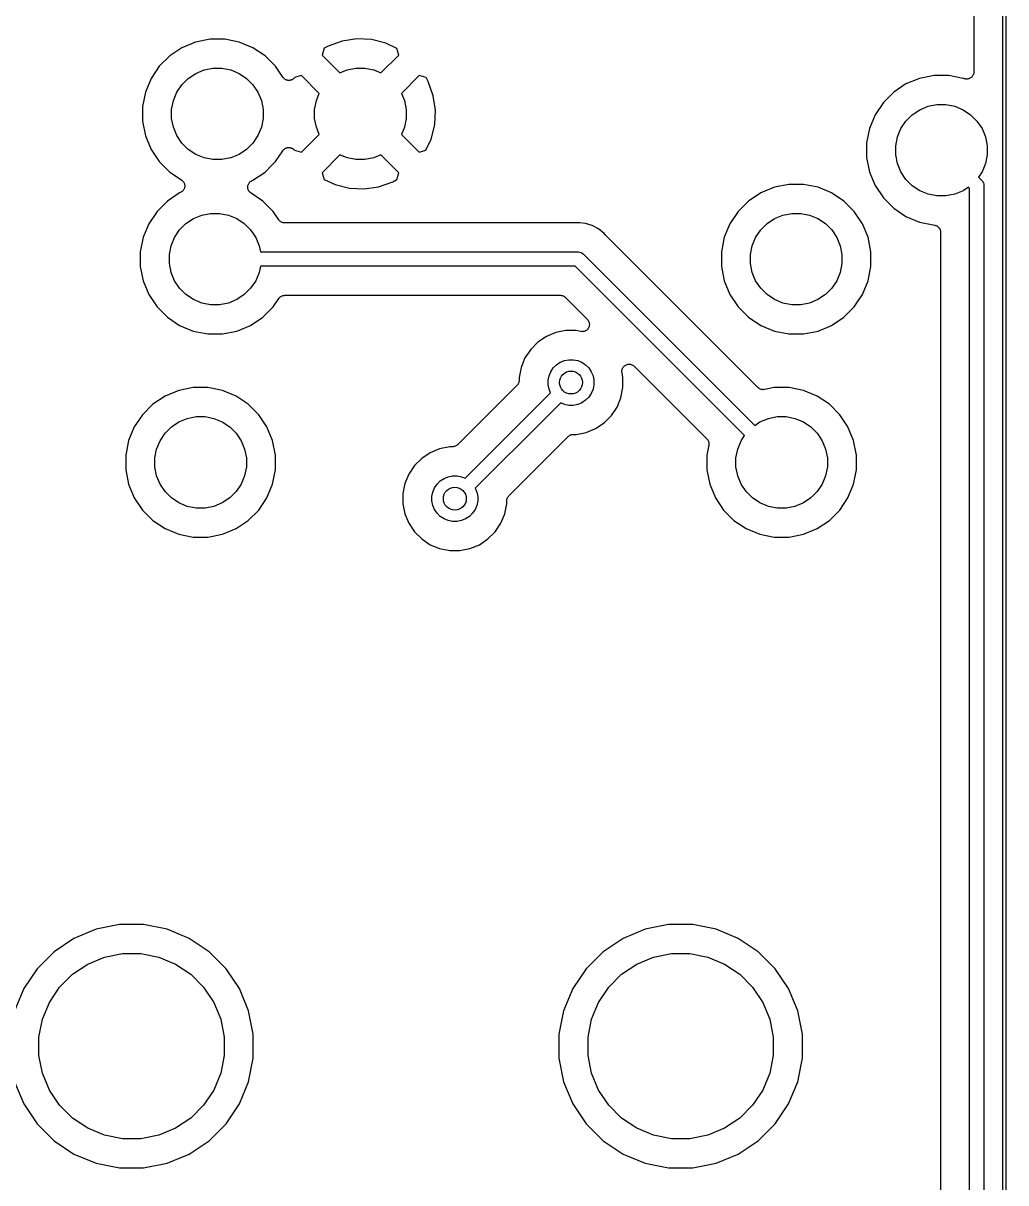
# Model space of a CAD drawing. Extents: x 19 to 115, y -142 to -17.
# Drawn here: x 98.24 to 115.42, y -72.04 to -51.75 of the extents above; entities that cross this region are included whole.
import ezdxf

# ---------------------------------------------------------------- set-up
doc = ezdxf.new("R2010")
doc.units = 0
doc.layers.add('BLACK', color=7, linetype='CONTINUOUS')

msp = doc.modelspace()

# ---------------------------------------------------------------- linework, layer by layer
at = {"layer": 'BLACK', "linetype": 'CONTINUOUS'}
for p, q in [((115.375, -142.215), (115.375, -16.705)), ((115.425, -16.6812), (115.425, -142.239)), ((114.867, -45.186), (114.867, -52.604)), ((101.258, -52.0823), (101.02, -52.1809)), ((101.511, -52.032), (101.258, -52.0823)), ((101.769, -52.032), (101.511, -52.032)), ((102.022, -52.0823), (101.769, -52.032)), ((102.26, -52.1809), (102.022, -52.0823)), ((103.821, -52.065), (103.575, -52.1528)), ((104.076, -52.0272), (103.821, -52.065)), ((104.333, -52.0399), (104.076, -52.0272)), ((104.583, -52.1026), (104.333, -52.0399)), ((104.776, -52.1938), (104.583, -52.1026)), ((100.806, -52.324), (100.624, -52.5062)), ((101.02, -52.1809), (100.806, -52.324)), ((102.474, -52.324), (102.26, -52.1809)), ((102.587, -52.437), (102.474, -52.324)), ((103.505, -52.1902), (103.47, -52.3108)), ((103.47, -52.3108), (103.782, -52.6225)), ((103.575, -52.1528), (103.505, -52.1902)), ((104.498, -52.6225), (104.81, -52.3108)), ((104.81, -52.3108), (104.776, -52.1938)), ((100.624, -52.5062), (100.481, -52.7204)), ((101.407, -52.5707), (101.561, -52.54)), ((101.561, -52.54), (101.719, -52.54)), ((101.719, -52.54), (101.873, -52.5707)), ((102.587, -52.4371), (102.587, -52.437)), ((102.656, -52.5062), (102.587, -52.4371)), ((102.784, -52.6979), (102.656, -52.5062)), ((103.907, -52.5707), (104.061, -52.54)), ((104.061, -52.54), (104.219, -52.54)), ((104.219, -52.54), (104.373, -52.5707)), ((100.481, -52.7204), (100.382, -52.9585)), ((101.019, -52.83), (101.13, -52.7186)), ((101.13, -52.7186), (101.261, -52.631)), ((101.261, -52.631), (101.407, -52.5707)), ((101.873, -52.5707), (102.019, -52.631)), ((102.019, -52.631), (102.15, -52.7186)), ((102.15, -52.7186), (102.261, -52.83)), ((102.79, -52.7049), (102.784, -52.6979)), ((102.795, -52.7121), (102.79, -52.7049)), ((102.798, -52.7144), (102.795, -52.7121)), ((102.8, -52.7171), (102.798, -52.7144)), ((102.807, -52.7228), (102.8, -52.7171)), ((102.813, -52.7289), (102.807, -52.7228)), ((102.816, -52.7306), (102.813, -52.7289)), ((102.819, -52.7328), (102.816, -52.7306)), ((102.827, -52.7371), (102.819, -52.7328)), ((102.835, -52.7418), (102.827, -52.7371)), ((102.838, -52.7429), (102.835, -52.7418)), ((102.841, -52.7445), (102.838, -52.7429)), ((102.849, -52.7472), (102.841, -52.7445)), ((102.934, -52.7459), (102.931, -52.7474)), ((102.938, -52.745), (102.934, -52.7459)), ((102.946, -52.7408), (102.938, -52.745)), ((102.954, -52.737), (102.946, -52.7408)), ((102.956, -52.735), (102.954, -52.737)), ((102.959, -52.7334), (102.956, -52.735)), ((102.966, -52.7278), (102.959, -52.7334)), ((102.974, -52.7225), (102.966, -52.7278)), ((102.976, -52.72), (102.974, -52.7225)), ((102.979, -52.7178), (102.976, -52.72)), ((102.985, -52.7109), (102.979, -52.7178)), ((102.99, -52.7055), (102.985, -52.7109)), ((103.111, -52.67), (102.99, -52.7055)), ((103.422, -52.9817), (103.111, -52.67)), ((103.782, -52.6225), (103.907, -52.5707)), ((104.373, -52.5707), (104.498, -52.6225)), ((105.169, -52.67), (104.858, -52.9817)), ((105.29, -52.7053), (105.169, -52.67)), ((105.327, -52.7753), (105.29, -52.7053)), ((113.918, -52.7173), (113.68, -52.8159)), ((114.171, -52.667), (113.918, -52.7173)), ((114.429, -52.667), (114.171, -52.667)), ((114.682, -52.7173), (114.429, -52.667)), ((114.691, -52.7214), (114.682, -52.7173)), ((114.703, -52.7248), (114.691, -52.7214)), ((114.714, -52.7284), (114.703, -52.7248)), ((114.715, -52.7285), (114.714, -52.7284)), ((114.715, -52.7286), (114.715, -52.7285)), ((114.727, -52.7297), (114.715, -52.7286)), ((114.739, -52.731), (114.727, -52.7297)), ((114.74, -52.731), (114.739, -52.731)), ((114.739, -52.731), (114.739, -52.731)), ((114.752, -52.7299), (114.74, -52.731)), ((114.764, -52.7288), (114.752, -52.7299)), ((114.776, -52.7252), (114.764, -52.7286)), ((114.764, -52.7286), (114.764, -52.7287)), ((114.764, -52.7287), (114.764, -52.7288)), ((114.788, -52.7218), (114.776, -52.7252)), ((114.799, -52.7159), (114.788, -52.7215)), ((114.788, -52.7215), (114.788, -52.7216)), ((114.788, -52.7216), (114.788, -52.7218)), ((114.81, -52.7103), (114.799, -52.7159)), ((114.819, -52.7024), (114.81, -52.7099)), ((114.81, -52.7099), (114.81, -52.7101)), ((114.81, -52.7101), (114.81, -52.7103)), ((114.829, -52.6948), (114.819, -52.7024)), ((114.837, -52.685), (114.829, -52.6943)), ((114.829, -52.6943), (114.829, -52.6945)), ((114.829, -52.6945), (114.829, -52.6948)), ((114.845, -52.6758), (114.837, -52.685)), ((114.851, -52.6647), (114.845, -52.6752)), ((114.845, -52.6752), (114.845, -52.6755)), ((114.845, -52.6755), (114.845, -52.6758)), ((114.857, -52.6541), (114.851, -52.6647)), ((114.861, -52.6421), (114.857, -52.6534)), ((114.857, -52.6534), (114.857, -52.6537)), ((114.857, -52.6537), (114.857, -52.6541)), ((114.864, -52.6304), (114.861, -52.6421)), ((114.866, -52.6181), (114.864, -52.6298)), ((114.864, -52.6298), (114.864, -52.6301)), ((114.864, -52.6301), (114.864, -52.6304)), ((114.867, -52.6058), (114.866, -52.6181)), ((114.867, -52.604), (114.867, -52.6051)), ((114.867, -52.6051), (114.867, -52.6051)), ((114.867, -52.6051), (114.867, -52.6051)), ((114.867, -52.6051), (114.867, -52.6058)), ((100.931, -52.9611), (101.019, -52.83)), ((102.261, -52.83), (102.349, -52.9611)), ((102.858, -52.7503), (102.849, -52.7472)), ((102.861, -52.7508), (102.858, -52.7503)), ((102.864, -52.7518), (102.861, -52.7508)), ((102.873, -52.7527), (102.864, -52.7518)), ((102.882, -52.7541), (102.873, -52.7527)), ((102.886, -52.754), (102.882, -52.7541)), ((102.889, -52.7543), (102.886, -52.754)), ((102.898, -52.7535), (102.889, -52.7543)), ((102.907, -52.7531), (102.898, -52.7535)), ((102.91, -52.7523), (102.907, -52.7531)), ((102.914, -52.752), (102.91, -52.7523)), ((102.922, -52.7495), (102.914, -52.752)), ((102.931, -52.7474), (102.922, -52.7495)), ((105.415, -53.0209), (105.327, -52.7753)), ((113.68, -52.8159), (113.466, -52.959)), ((100.382, -52.9585), (100.332, -53.2112)), ((100.84, -53.2612), (100.871, -53.1066)), ((100.871, -53.1066), (100.931, -52.9611)), ((102.349, -52.9611), (102.409, -53.1066)), ((102.409, -53.1066), (102.44, -53.2612)), ((103.34, -53.2612), (103.371, -53.1066)), ((103.371, -53.1066), (103.422, -52.9817)), ((104.858, -52.9817), (104.909, -53.1066)), ((104.909, -53.1066), (104.94, -53.2612)), ((105.453, -53.2757), (105.415, -53.0209)), ((113.284, -53.1412), (113.141, -53.3554)), ((113.466, -52.959), (113.284, -53.1412)), ((100.332, -53.2112), (100.332, -53.4688)), ((100.84, -53.4188), (100.84, -53.2612)), ((102.44, -53.2612), (102.44, -53.4188)), ((103.34, -53.4188), (103.34, -53.2612)), ((104.94, -53.2612), (104.94, -53.4188)), ((105.44, -53.5331), (105.453, -53.2757)), ((113.679, -53.465), (113.79, -53.3536)), ((113.79, -53.3536), (113.921, -53.266)), ((113.921, -53.266), (114.067, -53.2057)), ((114.067, -53.2057), (114.221, -53.175)), ((114.221, -53.175), (114.379, -53.175)), ((114.379, -53.175), (114.533, -53.2057)), ((114.533, -53.2057), (114.679, -53.266)), ((114.679, -53.266), (114.81, -53.3536)), ((114.81, -53.3536), (114.921, -53.465)), ((100.332, -53.4688), (100.382, -53.7215)), ((100.871, -53.5734), (100.84, -53.4188)), ((102.44, -53.4188), (102.409, -53.5734)), ((103.371, -53.5734), (103.34, -53.4188)), ((104.94, -53.4188), (104.909, -53.5734)), ((105.377, -53.783), (105.44, -53.5331)), ((113.141, -53.3554), (113.042, -53.5935)), ((113.591, -53.5961), (113.679, -53.465)), ((114.921, -53.465), (115.009, -53.5961)), ((100.382, -53.7215), (100.481, -53.9596)), ((100.931, -53.7189), (100.871, -53.5734)), ((101.019, -53.85), (100.931, -53.7189)), ((102.349, -53.7189), (102.261, -53.85)), ((102.409, -53.5734), (102.349, -53.7189)), ((103.111, -54.01), (103.422, -53.6983)), ((103.422, -53.6983), (103.371, -53.5734)), ((104.909, -53.5734), (104.858, -53.6983)), ((104.858, -53.6983), (105.169, -54.01)), ((113.042, -53.5935), (112.992, -53.8462)), ((113.5, -53.8962), (113.531, -53.7416)), ((113.531, -53.7416), (113.591, -53.5961)), ((115.009, -53.5961), (115.069, -53.7416)), ((115.069, -53.7416), (115.1, -53.8962)), ((100.481, -53.9596), (100.624, -54.1738)), ((101.13, -53.9614), (101.019, -53.85)), ((101.261, -54.049), (101.13, -53.9614)), ((102.15, -53.9614), (102.019, -54.049)), ((102.261, -53.85), (102.15, -53.9614)), ((102.796, -53.9682), (102.8, -53.9632)), ((102.8, -53.9632), (102.805, -53.9595)), ((102.805, -53.9595), (102.809, -53.9553)), ((102.809, -53.9553), (102.814, -53.9518)), ((102.814, -53.9518), (102.819, -53.9477)), ((102.819, -53.9477), (102.825, -53.945)), ((102.825, -53.945), (102.83, -53.9417)), ((102.83, -53.9417), (102.836, -53.9393)), ((102.836, -53.9393), (102.841, -53.9363)), ((102.841, -53.9363), (102.847, -53.9346)), ((102.847, -53.9346), (102.853, -53.9324)), ((102.853, -53.9324), (102.859, -53.9311)), ((102.859, -53.9311), (102.865, -53.9293)), ((102.865, -53.9293), (102.871, -53.9288)), ((102.871, -53.9288), (102.877, -53.9277)), ((102.877, -53.9277), (102.883, -53.9277)), ((102.883, -53.9277), (102.89, -53.9271)), ((102.89, -53.9271), (102.896, -53.9278)), ((102.896, -53.9278), (102.902, -53.9278)), ((102.902, -53.9278), (102.908, -53.9291)), ((102.908, -53.9291), (102.915, -53.9298)), ((102.915, -53.9298), (102.92, -53.9316)), ((102.92, -53.9316), (102.926, -53.9327)), ((102.926, -53.9327), (102.932, -53.9352)), ((102.932, -53.9352), (102.938, -53.9372)), ((102.938, -53.9372), (102.943, -53.94)), ((102.943, -53.94), (102.949, -53.9423)), ((102.949, -53.9423), (102.954, -53.9459)), ((102.954, -53.9459), (102.96, -53.949)), ((102.96, -53.949), (102.965, -53.9528)), ((102.965, -53.9528), (102.969, -53.9561)), ((102.969, -53.9561), (102.974, -53.9607)), ((102.974, -53.9607), (102.979, -53.9649)), ((105.286, -53.9757), (105.377, -53.783)), ((112.992, -53.8462), (112.992, -54.1038)), ((113.5, -54.0538), (113.5, -53.8962)), ((115.1, -53.8962), (115.1, -54.0538)), ((101.407, -54.1093), (101.261, -54.049)), ((101.561, -54.14), (101.407, -54.1093)), ((101.719, -54.14), (101.561, -54.14)), ((101.873, -54.1093), (101.719, -54.14)), ((102.019, -54.049), (101.873, -54.1093)), ((102.656, -54.1738), (102.783, -53.9836)), ((102.783, -53.9836), (102.784, -53.9821)), ((102.784, -53.9821), (102.788, -53.9776)), ((102.788, -53.9776), (102.791, -53.9727)), ((102.791, -53.9727), (102.796, -53.9682)), ((102.979, -53.9649), (102.983, -53.9695)), ((102.983, -53.9695), (102.987, -53.9736)), ((102.987, -53.9736), (102.987, -53.9737)), ((102.987, -53.9737), (103.111, -54.01)), ((103.782, -54.0575), (103.47, -54.3692)), ((103.907, -54.1093), (103.782, -54.0575)), ((104.061, -54.14), (103.907, -54.1093)), ((104.219, -54.14), (104.061, -54.14)), ((104.373, -54.1093), (104.219, -54.14)), ((104.498, -54.0575), (104.373, -54.1093)), ((104.81, -54.3692), (104.498, -54.0575)), ((105.169, -54.01), (105.286, -53.9757)), ((112.992, -54.1038), (113.042, -54.3565)), ((113.531, -54.2084), (113.5, -54.0538)), ((115.1, -54.0538), (115.069, -54.2084)), ((100.624, -54.1738), (100.806, -54.356)), ((100.806, -54.356), (101.012, -54.4938)), ((102.26, -54.4991), (102.474, -54.356)), ((102.474, -54.356), (102.587, -54.2429)), ((102.587, -54.2429), (102.656, -54.1738)), ((102.587, -54.2429), (102.587, -54.2429)), ((113.042, -54.3565), (113.141, -54.5946)), ((113.591, -54.3539), (113.531, -54.2084)), ((113.679, -54.485), (113.591, -54.3539)), ((115.009, -54.3539), (114.948, -54.4458)), ((115.069, -54.2084), (115.009, -54.3539)), ((101.012, -54.4938), (101.013, -54.4944)), ((101.013, -54.4944), (101.013, -54.4945)), ((101.013, -54.4945), (101.013, -54.4945)), ((101.013, -54.4945), (101.014, -54.4948)), ((101.014, -54.4948), (101.023, -54.5026)), ((101.023, -54.5026), (101.032, -54.5104)), ((101.032, -54.5104), (101.033, -54.5106)), ((101.033, -54.5106), (101.033, -54.5108)), ((101.033, -54.5108), (101.04, -54.5203)), ((101.04, -54.5203), (101.048, -54.5297)), ((101.048, -54.5297), (101.048, -54.5299)), ((101.048, -54.5299), (101.048, -54.5301)), ((101.048, -54.5301), (101.054, -54.5408)), ((101.054, -54.5408), (101.06, -54.5516)), ((101.06, -54.5516), (101.06, -54.5519)), ((101.06, -54.5519), (101.06, -54.5521)), ((101.06, -54.5521), (101.063, -54.5636)), ((101.063, -54.5636), (101.067, -54.5754)), ((102.177, -54.5832), (102.181, -54.5716)), ((102.181, -54.5711), (102.187, -54.5604)), ((102.181, -54.5714), (102.181, -54.5711)), ((102.181, -54.5716), (102.181, -54.5714)), ((102.187, -54.5604), (102.193, -54.5498)), ((102.193, -54.5493), (102.201, -54.54)), ((102.193, -54.5496), (102.193, -54.5493)), ((102.193, -54.5498), (102.193, -54.5496)), ((102.201, -54.54), (102.208, -54.5307)), ((102.208, -54.5307), (102.209, -54.5305)), ((102.209, -54.5303), (102.218, -54.5226)), ((102.209, -54.5305), (102.209, -54.5303)), ((102.218, -54.5226), (102.228, -54.515)), ((102.228, -54.5147), (102.239, -54.509)), ((102.228, -54.5148), (102.228, -54.5147)), ((102.228, -54.515), (102.228, -54.5148)), ((102.239, -54.509), (102.25, -54.5033)), ((102.25, -54.5033), (102.26, -54.4991)), ((103.47, -54.3692), (103.504, -54.4862)), ((103.504, -54.4862), (103.697, -54.5774)), ((104.459, -54.615), (104.705, -54.5272)), ((104.705, -54.5272), (104.775, -54.4898)), ((104.775, -54.4898), (104.81, -54.3692)), ((111.631, -54.572), (111.378, -54.6223)), ((111.889, -54.572), (111.631, -54.572)), ((112.142, -54.6223), (111.889, -54.572)), ((113.79, -54.5964), (113.679, -54.485)), ((114.948, -54.4458), (115.001, -54.4993)), ((115.001, -54.4993), (115.006, -54.5032)), ((115.006, -54.5032), (115.01, -54.5079)), ((115.01, -54.5079), (115.01, -54.5079)), ((115.01, -54.5079), (115.021, -54.5222)), ((115.021, -54.5222), (115.031, -54.5409)), ((115.031, -54.5409), (115.033, -54.5439)), ((115.033, -54.5439), (115.04, -54.5675)), ((115.04, -54.5675), (115.042, -54.5859)), ((100.98, -54.7209), (100.766, -54.864)), ((100.99, -54.7167), (100.98, -54.7209)), ((101.001, -54.7111), (100.99, -54.7167)), ((101.012, -54.7053), (101.001, -54.7111)), ((101.022, -54.6974), (101.012, -54.705)), ((101.012, -54.705), (101.012, -54.7052)), ((101.012, -54.7052), (101.012, -54.7053)), ((101.031, -54.6897), (101.022, -54.6974)), ((101.032, -54.6893), (101.031, -54.6895)), ((101.031, -54.6895), (101.031, -54.6897)), ((101.039, -54.68), (101.032, -54.6893)), ((101.047, -54.6707), (101.039, -54.68)), ((101.053, -54.6593), (101.047, -54.6702)), ((101.047, -54.6702), (101.047, -54.6704)), ((101.047, -54.6704), (101.047, -54.6707)), ((101.059, -54.6489), (101.053, -54.6593)), ((101.063, -54.6367), (101.059, -54.6484)), ((101.059, -54.6484), (101.059, -54.6486)), ((101.059, -54.6486), (101.059, -54.6489)), ((101.066, -54.6252), (101.063, -54.6367)), ((101.068, -54.6126), (101.066, -54.6247)), ((101.066, -54.6247), (101.066, -54.625)), ((101.066, -54.625), (101.066, -54.6252)), ((101.067, -54.5754), (101.067, -54.5756)), ((101.067, -54.5756), (101.067, -54.5759)), ((101.067, -54.5759), (101.068, -54.5879)), ((101.068, -54.5879), (101.069, -54.6)), ((101.069, -54.6006), (101.068, -54.6126)), ((101.069, -54.6), (101.069, -54.6003)), ((101.069, -54.6003), (101.069, -54.6006)), ((102.171, -54.6194), (102.172, -54.6074)), ((102.171, -54.6197), (102.171, -54.6194)), ((102.171, -54.62), (102.171, -54.6197)), ((102.172, -54.6321), (102.171, -54.62)), ((102.172, -54.6074), (102.174, -54.5953)), ((102.173, -54.6441), (102.172, -54.6321)), ((102.173, -54.6444), (102.173, -54.6441)), ((102.173, -54.6446), (102.173, -54.6444)), ((102.177, -54.6563), (102.173, -54.6446)), ((102.174, -54.5948), (102.177, -54.5832)), ((102.174, -54.595), (102.174, -54.5948)), ((102.174, -54.5953), (102.174, -54.595)), ((102.18, -54.6679), (102.177, -54.6563)), ((102.18, -54.6681), (102.18, -54.6679)), ((102.18, -54.6684), (102.18, -54.6681)), ((102.186, -54.6791), (102.18, -54.6684)), ((102.192, -54.6899), (102.186, -54.6791)), ((102.192, -54.6901), (102.192, -54.6899)), ((102.192, -54.6903), (102.192, -54.6901)), ((102.199, -54.6996), (102.192, -54.6903)), ((102.207, -54.7092), (102.199, -54.6996)), ((102.207, -54.7094), (102.207, -54.7092)), ((102.208, -54.7096), (102.207, -54.7094)), ((102.217, -54.7173), (102.208, -54.7096)), ((102.226, -54.7252), (102.217, -54.7173)), ((102.227, -54.7255), (102.226, -54.7252)), ((102.227, -54.7256), (102.227, -54.7255)), ((102.227, -54.7255), (102.227, -54.7255)), ((102.228, -54.7262), (102.227, -54.7256)), ((102.434, -54.864), (102.228, -54.7262)), ((103.697, -54.5774), (103.947, -54.6401)), ((103.947, -54.6401), (104.204, -54.6528)), ((104.204, -54.6528), (104.459, -54.615)), ((111.14, -54.7209), (110.926, -54.864)), ((111.378, -54.6223), (111.14, -54.7209)), ((112.38, -54.7209), (112.142, -54.6223)), ((112.594, -54.864), (112.38, -54.7209)), ((113.141, -54.5946), (113.284, -54.8088)), ((113.921, -54.684), (113.79, -54.5964)), ((114.067, -54.7443), (113.921, -54.684)), ((114.221, -54.775), (114.067, -54.7443)), ((114.533, -54.7443), (114.379, -54.775)), ((114.679, -54.684), (114.533, -54.7443)), ((114.771, -54.6226), (114.679, -54.684)), ((114.792, -54.6438), (114.771, -54.6226)), ((114.792, -133.754), (114.792, -54.6438)), ((115.042, -54.5859), (115.042, -54.5859)), ((115.042, -54.5859), (115.043, -54.592)), ((115.043, -54.592), (115.042, -54.5981)), ((115.042, -54.5981), (115.042, -133.8)), ((100.766, -54.864), (100.584, -55.0462)), ((102.616, -55.0462), (102.434, -54.864)), ((110.926, -54.864), (110.744, -55.0462)), ((112.776, -55.0462), (112.594, -54.864)), ((113.284, -54.8088), (113.466, -54.991)), ((114.379, -54.775), (114.221, -54.775)), ((100.584, -55.0462), (100.441, -55.2604)), ((101.09, -55.2586), (101.221, -55.171)), ((101.221, -55.171), (101.367, -55.1107)), ((101.367, -55.1107), (101.521, -55.08)), ((101.521, -55.08), (101.679, -55.08)), ((101.679, -55.08), (101.833, -55.1107)), ((101.833, -55.1107), (101.979, -55.171)), ((101.979, -55.171), (102.11, -55.2586)), ((102.712, -55.1906), (102.616, -55.0462)), ((110.744, -55.0462), (110.601, -55.2604)), ((111.25, -55.2586), (111.381, -55.171)), ((111.381, -55.171), (111.527, -55.1107)), ((111.527, -55.1107), (111.681, -55.08)), ((111.681, -55.08), (111.839, -55.08)), ((111.839, -55.08), (111.993, -55.1107)), ((111.993, -55.1107), (112.139, -55.171)), ((112.139, -55.171), (112.27, -55.2586)), ((112.919, -55.2604), (112.776, -55.0462)), ((113.466, -54.991), (113.68, -55.1341)), ((113.68, -55.1341), (113.918, -55.2327)), ((100.441, -55.2604), (100.342, -55.4985)), ((100.891, -55.5011), (100.979, -55.37)), ((100.979, -55.37), (101.09, -55.2586)), ((102.11, -55.2586), (102.221, -55.37)), ((102.221, -55.37), (102.309, -55.5011)), ((102.72, -55.1996), (102.712, -55.1906)), ((102.727, -55.2089), (102.72, -55.1996)), ((102.728, -55.2092), (102.727, -55.2089)), ((102.728, -55.2097), (102.728, -55.2092)), ((102.737, -55.2172), (102.728, -55.2097)), ((102.746, -55.2248), (102.737, -55.2172)), ((102.747, -55.2251), (102.746, -55.2248)), ((102.747, -55.2255), (102.747, -55.2251)), ((102.758, -55.231), (102.747, -55.2255)), ((102.768, -55.2367), (102.758, -55.231)), ((102.769, -55.2369), (102.768, -55.2367)), ((102.769, -55.2372), (102.769, -55.2369)), ((102.78, -55.2407), (102.769, -55.2372)), ((102.792, -55.2442), (102.78, -55.2407)), ((102.792, -55.2443), (102.792, -55.2442)), ((102.793, -55.2445), (102.792, -55.2443)), ((102.805, -55.2457), (102.793, -55.2445)), ((102.816, -55.247), (102.805, -55.2457)), ((102.817, -55.247), (102.816, -55.247)), ((102.818, -55.247), (102.817, -55.247)), ((102.817, -55.247), (102.817, -55.247)), ((107.913, -55.247), (102.818, -55.247)), ((102.818, -55.247), (102.818, -55.247)), ((107.918, -55.2465), (107.913, -55.247)), ((107.923, -55.2465), (107.918, -55.2465)), ((107.925, -55.2464), (107.923, -55.2465)), ((107.95, -55.2439), (107.925, -55.2464)), ((107.975, -55.2464), (107.95, -55.2439)), ((108.074, -55.2562), (107.975, -55.2464)), ((107.975, -55.2464), (107.975, -55.2464)), ((108.193, -55.2924), (108.074, -55.2562)), ((108.303, -55.3511), (108.193, -55.2924)), ((108.4, -55.4302), (108.303, -55.3511)), ((110.601, -55.2604), (110.502, -55.4985)), ((111.051, -55.5011), (111.139, -55.37)), ((111.139, -55.37), (111.25, -55.2586)), ((112.27, -55.2586), (112.381, -55.37)), ((112.381, -55.37), (112.469, -55.5011)), ((113.018, -55.4985), (112.919, -55.2604)), ((113.918, -55.2327), (114.182, -55.2851)), ((114.182, -55.2851), (114.183, -55.2853)), ((114.183, -55.2853), (114.183, -55.2853)), ((114.183, -55.2853), (114.183, -55.2853)), ((114.183, -55.2853), (114.184, -55.2855)), ((114.184, -55.2855), (114.195, -55.2891)), ((114.195, -55.2891), (114.206, -55.2926)), ((114.206, -55.2926), (114.207, -55.2928)), ((114.207, -55.2928), (114.207, -55.293)), ((114.207, -55.293), (114.218, -55.2987)), ((114.218, -55.2987), (114.228, -55.3044)), ((114.228, -55.3044), (114.228, -55.3047)), ((114.228, -55.3047), (114.229, -55.3049)), ((114.229, -55.3049), (114.238, -55.3126)), ((114.238, -55.3126), (114.247, -55.3202)), ((114.247, -55.3202), (114.247, -55.3206)), ((114.247, -55.3206), (114.248, -55.3209)), ((114.248, -55.3209), (114.255, -55.3301)), ((114.255, -55.3301), (114.263, -55.3394)), ((114.263, -55.3394), (114.263, -55.3398)), ((114.263, -55.3398), (114.263, -55.3402)), ((114.263, -55.3402), (114.269, -55.3508)), ((114.269, -55.3508), (114.274, -55.3613)), ((114.274, -55.3613), (114.275, -55.3618)), ((114.275, -55.3618), (114.275, -55.3622)), ((114.275, -55.3622), (114.278, -55.3736)), ((114.278, -55.3736), (114.282, -55.385)), ((100.342, -55.4985), (100.292, -55.7512)), ((100.831, -55.6466), (100.891, -55.5011)), ((102.309, -55.5011), (102.369, -55.6466)), ((108.416, -55.4496), (108.4, -55.4302)), ((108.419, -55.4534), (108.416, -55.4496)), ((108.423, -55.4575), (108.419, -55.4534)), ((108.424, -55.4588), (108.423, -55.4575)), ((108.794, -55.8284), (108.424, -55.4588)), ((110.502, -55.4985), (110.452, -55.7512)), ((110.991, -55.6466), (111.051, -55.5011)), ((112.469, -55.5011), (112.529, -55.6466)), ((113.068, -55.7512), (113.018, -55.4985)), ((114.282, -55.385), (114.282, -55.3855)), ((114.282, -55.3855), (114.282, -55.386)), ((114.282, -55.386), (114.283, -55.3978)), ((114.283, -55.3978), (114.284, -55.4097)), ((114.284, -55.4097), (114.284, -115.957)), ((100.292, -55.7512), (100.292, -56.0088)), ((100.8, -55.8012), (100.831, -55.6466)), ((102.369, -55.6466), (102.391, -55.755)), ((102.391, -55.755), (107.944, -55.755)), ((107.944, -55.755), (107.95, -55.7544)), ((107.95, -55.7544), (107.956, -55.755)), ((107.956, -55.755), (107.956, -55.755)), ((107.956, -55.755), (107.975, -55.7568)), ((107.975, -55.7568), (107.998, -55.764)), ((107.998, -55.764), (108.02, -55.7756)), ((108.02, -55.7756), (108.039, -55.7912)), ((110.452, -55.7512), (110.452, -56.0088)), ((110.96, -55.8012), (110.991, -55.6466)), ((112.529, -55.6466), (112.56, -55.8012)), ((113.068, -56.0088), (113.068, -55.7512)), ((100.8, -55.9588), (100.8, -55.8012)), ((100.831, -56.1134), (100.8, -55.9588)), ((108.039, -55.7912), (108.043, -55.796)), ((108.043, -55.796), (111.035, -58.7884)), ((108.794, -55.8285), (108.794, -55.8284)), ((111.092, -58.1271), (108.794, -55.8285)), ((110.96, -55.9588), (110.96, -55.8012)), ((110.991, -56.1134), (110.96, -55.9588)), ((112.56, -55.9588), (112.529, -56.1134)), ((112.56, -55.8012), (112.56, -55.9588)), ((100.292, -56.0088), (100.342, -56.2615)), ((100.891, -56.2589), (100.831, -56.1134)), ((102.369, -56.1134), (102.309, -56.2589)), ((102.391, -56.005), (102.369, -56.1134)), ((107.898, -56.005), (102.391, -56.005)), ((110.858, -58.9652), (107.898, -56.005)), ((110.452, -56.0088), (110.502, -56.2615)), ((111.051, -56.2589), (110.991, -56.1134)), ((112.529, -56.1134), (112.469, -56.2589)), ((113.018, -56.2615), (113.068, -56.0088)), ((100.342, -56.2615), (100.441, -56.4996)), ((100.979, -56.39), (100.891, -56.2589)), ((101.09, -56.5014), (100.979, -56.39)), ((102.221, -56.39), (102.11, -56.5014)), ((102.309, -56.2589), (102.221, -56.39)), ((110.502, -56.2615), (110.601, -56.4996)), ((111.139, -56.39), (111.051, -56.2589)), ((111.25, -56.5014), (111.139, -56.39)), ((112.381, -56.39), (112.27, -56.5014)), ((112.469, -56.2589), (112.381, -56.39)), ((112.919, -56.4996), (113.018, -56.2615)), ((100.441, -56.4996), (100.584, -56.7138)), ((101.221, -56.589), (101.09, -56.5014)), ((101.367, -56.6493), (101.221, -56.589)), ((101.979, -56.589), (101.833, -56.6493)), ((102.11, -56.5014), (101.979, -56.589)), ((102.616, -56.7138), (102.712, -56.5694)), ((102.712, -56.5694), (102.713, -56.569)), ((102.713, -56.568), (102.721, -56.5589)), ((102.713, -56.569), (102.713, -56.568)), ((102.713, -56.569), (102.713, -56.569)), ((102.713, -56.569), (102.713, -56.569)), ((102.721, -56.5589), (102.729, -56.5499)), ((102.729, -56.549), (102.739, -56.5416)), ((102.729, -56.5495), (102.729, -56.549)), ((102.729, -56.5499), (102.729, -56.5495)), ((102.739, -56.5416), (102.748, -56.5342)), ((102.748, -56.5339), (102.749, -56.5335)), ((102.748, -56.5342), (102.748, -56.5339)), ((102.749, -56.5335), (102.759, -56.5281)), ((102.759, -56.5281), (102.77, -56.5226)), ((102.77, -56.5224), (102.771, -56.5221)), ((102.77, -56.5226), (102.77, -56.5224)), ((102.771, -56.5221), (102.782, -56.5188)), ((102.782, -56.5188), (102.793, -56.5154)), ((102.793, -56.5154), (102.794, -56.5154)), ((102.794, -56.5154), (102.795, -56.5152)), ((102.795, -56.5152), (102.806, -56.5141)), ((102.806, -56.5141), (102.818, -56.513)), ((102.818, -56.513), (107.635, -56.513)), ((107.635, -56.513), (107.636, -56.513)), ((107.636, -56.513), (107.636, -56.513)), ((107.636, -56.513), (107.636, -56.513)), ((107.636, -56.513), (107.637, -56.513)), ((107.637, -56.513), (107.649, -56.5143)), ((107.649, -56.5143), (107.66, -56.5155)), ((107.66, -56.5155), (107.661, -56.5157)), ((107.661, -56.5157), (107.662, -56.5158)), ((107.662, -56.5158), (107.673, -56.5193)), ((107.673, -56.5193), (107.684, -56.5228)), ((107.684, -56.5228), (107.685, -56.5231)), ((107.685, -56.5231), (107.685, -56.5233)), ((107.685, -56.5233), (107.696, -56.5289)), ((107.696, -56.5289), (107.706, -56.5345)), ((107.706, -56.5345), (107.706, -56.5349)), ((107.706, -56.5349), (107.707, -56.5352)), ((107.707, -56.5352), (107.716, -56.5428)), ((107.716, -56.5428), (107.725, -56.5502)), ((107.725, -56.5502), (108.107, -56.9326)), ((110.601, -56.4996), (110.744, -56.7138)), ((111.381, -56.589), (111.25, -56.5014)), ((111.527, -56.6493), (111.381, -56.589)), ((112.139, -56.589), (111.993, -56.6493)), ((112.27, -56.5014), (112.139, -56.589)), ((112.776, -56.7138), (112.919, -56.4996)), ((100.584, -56.7138), (100.766, -56.896)), ((101.521, -56.68), (101.367, -56.6493)), ((101.679, -56.68), (101.521, -56.68)), ((101.833, -56.6493), (101.679, -56.68)), ((102.434, -56.896), (102.616, -56.7138)), ((110.744, -56.7138), (110.926, -56.896)), ((111.681, -56.68), (111.527, -56.6493)), ((111.839, -56.68), (111.681, -56.68)), ((111.993, -56.6493), (111.839, -56.68)), ((112.594, -56.896), (112.776, -56.7138)), ((100.766, -56.896), (100.98, -57.0391)), ((102.22, -57.0391), (102.434, -56.896)), ((108.107, -56.9326), (108.108, -56.9337)), ((108.108, -56.9337), (108.108, -56.9337)), ((108.108, -56.9337), (108.108, -56.9337)), ((108.108, -56.9337), (108.109, -56.9339)), ((108.109, -56.9339), (108.116, -56.9437)), ((108.116, -56.9437), (108.124, -56.953)), ((108.124, -56.953), (108.124, -56.9531)), ((108.124, -56.9531), (108.124, -56.9533)), ((108.124, -56.9533), (108.13, -56.9642)), ((108.13, -56.9642), (108.135, -56.975)), ((108.135, -56.975), (108.135, -56.9751)), ((108.135, -56.9751), (108.136, -56.9753)), ((108.136, -56.9753), (108.139, -56.987)), ((108.139, -56.987), (108.142, -56.9988)), ((108.142, -56.9988), (108.142, -56.9989)), ((108.142, -56.9989), (108.142, -56.9991)), ((108.142, -56.9991), (108.144, -57.0115)), ((110.926, -56.896), (111.14, -57.0391)), ((112.38, -57.0391), (112.594, -56.896)), ((100.98, -57.0391), (101.218, -57.1377)), ((101.218, -57.1377), (101.471, -57.188)), ((101.471, -57.188), (101.729, -57.188)), ((101.729, -57.188), (101.982, -57.1377)), ((101.982, -57.1377), (102.22, -57.0391)), ((107.558, -57.1659), (107.393, -57.2343)), ((107.734, -57.131), (107.558, -57.1659)), ((107.912, -57.131), (107.734, -57.131)), ((107.993, -57.147), (107.912, -57.131)), ((108.005, -57.1482), (107.993, -57.147)), ((108.017, -57.1494), (108.005, -57.1482)), ((108.018, -57.1494), (108.017, -57.1494)), ((108.017, -57.1494), (108.017, -57.1494)), ((108.03, -57.1483), (108.018, -57.1494)), ((108.042, -57.1471), (108.03, -57.1483)), ((108.054, -57.1436), (108.042, -57.147)), ((108.042, -57.147), (108.042, -57.1471)), ((108.042, -57.1471), (108.042, -57.1471)), ((108.066, -57.14), (108.054, -57.1436)), ((108.077, -57.1342), (108.066, -57.1399)), ((108.066, -57.1399), (108.066, -57.1399)), ((108.066, -57.1399), (108.066, -57.14)), ((108.088, -57.1285), (108.077, -57.1342)), ((108.097, -57.1206), (108.088, -57.1283)), ((108.088, -57.1283), (108.088, -57.1284)), ((108.088, -57.1284), (108.088, -57.1285)), ((108.107, -57.1129), (108.097, -57.1206)), ((108.115, -57.1031), (108.107, -57.1126)), ((108.107, -57.1126), (108.107, -57.1127)), ((108.107, -57.1127), (108.107, -57.1129)), ((108.123, -57.0938), (108.115, -57.1031)), ((108.129, -57.0828), (108.123, -57.0935)), ((108.123, -57.0935), (108.123, -57.0937)), ((108.123, -57.0937), (108.123, -57.0938)), ((108.135, -57.0721), (108.129, -57.0828)), ((108.138, -57.0602), (108.135, -57.0718)), ((108.135, -57.0718), (108.135, -57.0719)), ((108.135, -57.0719), (108.135, -57.0721)), ((108.142, -57.0484), (108.138, -57.0602)), ((108.143, -57.0362), (108.142, -57.0481)), ((108.142, -57.0481), (108.142, -57.0482)), ((108.142, -57.0482), (108.142, -57.0484)), ((108.145, -57.0238), (108.143, -57.0362)), ((108.144, -57.0115), (108.145, -57.0234)), ((108.145, -57.0234), (108.145, -57.0236)), ((108.145, -57.0236), (108.145, -57.0238)), ((111.14, -57.0391), (111.378, -57.1377)), ((111.378, -57.1377), (111.631, -57.188)), ((111.631, -57.188), (111.889, -57.188)), ((111.889, -57.188), (112.142, -57.1377)), ((112.142, -57.1377), (112.38, -57.0391)), ((107.244, -57.3337), (107.118, -57.4602)), ((107.393, -57.2343), (107.244, -57.3337)), ((107.018, -57.6089), (106.95, -57.7741)), ((107.118, -57.4602), (107.018, -57.6089)), ((106.95, -57.7741), (106.915, -57.9496)), ((107.469, -57.8495), (107.512, -57.784)), ((107.512, -57.784), (107.568, -57.7283)), ((107.568, -57.7283), (107.634, -57.6845)), ((107.634, -57.6845), (107.706, -57.6544)), ((107.706, -57.6544), (107.784, -57.639)), ((107.784, -57.639), (107.862, -57.639)), ((107.862, -57.639), (107.94, -57.6544)), ((107.94, -57.6544), (108.012, -57.6845)), ((108.012, -57.6845), (108.078, -57.7283)), ((108.078, -57.7283), (108.134, -57.784)), ((108.134, -57.784), (108.177, -57.8495)), ((108.715, -57.8181), (108.719, -57.8063)), ((108.719, -57.8063), (108.723, -57.7947)), ((108.723, -57.7944), (108.729, -57.7836)), ((108.723, -57.7946), (108.723, -57.7944)), ((108.723, -57.7947), (108.723, -57.7946)), ((108.729, -57.7836), (108.735, -57.773)), ((108.735, -57.7727), (108.743, -57.7634)), ((108.735, -57.7728), (108.735, -57.7727)), ((108.735, -57.773), (108.735, -57.7728)), ((108.743, -57.7634), (108.75, -57.7539)), ((108.75, -57.7539), (108.751, -57.7538)), ((108.751, -57.7537), (108.76, -57.7461)), ((108.751, -57.7538), (108.751, -57.7537)), ((108.76, -57.7461), (108.77, -57.7383)), ((108.77, -57.7382), (108.78, -57.7326)), ((108.77, -57.7383), (108.77, -57.7382)), ((108.77, -57.7383), (108.77, -57.7383)), ((108.78, -57.7326), (108.792, -57.7268)), ((108.792, -57.7267), (108.804, -57.7232)), ((108.792, -57.7268), (108.792, -57.7267)), ((108.792, -57.7267), (108.792, -57.7267)), ((108.804, -57.7232), (108.815, -57.7197)), ((108.815, -57.7197), (108.816, -57.7196)), ((108.815, -57.7197), (108.815, -57.7197)), ((108.816, -57.7196), (108.828, -57.7185)), ((108.828, -57.7185), (108.84, -57.7174)), ((108.84, -57.7174), (108.84, -57.7174)), ((108.84, -57.7174), (108.84, -57.7174)), ((108.84, -57.7174), (108.853, -57.7186)), ((108.853, -57.7186), (108.865, -57.7199)), ((108.865, -57.7199), (108.865, -57.7199)), ((108.865, -57.7199), (108.865, -57.7199)), ((108.865, -57.7199), (108.877, -57.7236)), ((108.877, -57.7236), (108.888, -57.7271)), ((108.888, -57.7271), (108.889, -57.7272)), ((108.889, -57.7272), (108.889, -57.7272)), ((108.889, -57.7272), (108.9, -57.7331)), ((108.9, -57.7331), (108.91, -57.7388)), ((108.91, -57.7388), (108.91, -57.7389)), ((108.91, -57.7389), (108.91, -57.739)), ((108.91, -57.739), (108.92, -57.7468)), ((108.92, -57.7468), (108.929, -57.7546)), ((108.929, -57.7546), (110.197, -59.0223)), ((106.914, -58.0126), (106.912, -58.0243)), ((106.915, -58.001), (106.914, -58.0126)), ((106.915, -57.9496), (106.915, -57.9992)), ((106.915, -57.9992), (106.915, -57.9996)), ((106.915, -57.9996), (106.915, -57.9996)), ((106.915, -57.9996), (106.915, -57.9997)), ((106.915, -57.9997), (106.915, -58.001)), ((107.423, -57.9996), (107.438, -57.9223)), ((107.423, -58.0784), (107.423, -57.9996)), ((107.438, -57.9223), (107.469, -57.8495)), ((108.177, -57.8495), (108.208, -57.9223)), ((108.208, -57.9223), (108.223, -57.9996)), ((108.223, -57.9996), (108.223, -58.0784)), ((108.713, -57.8427), (108.714, -57.8305)), ((108.713, -57.8429), (108.713, -57.8427)), ((108.713, -57.843), (108.713, -57.8429)), ((108.714, -57.8552), (108.713, -57.843)), ((108.714, -57.8305), (108.715, -57.8184)), ((108.715, -57.8674), (108.714, -57.8552)), ((108.715, -57.8182), (108.715, -57.8181)), ((108.715, -57.8184), (108.715, -57.8182)), ((108.715, -57.8677), (108.715, -57.8674)), ((108.715, -57.8691), (108.715, -57.8677)), ((108.715, -57.8677), (108.715, -57.8677)), ((108.715, -57.8677), (108.715, -57.8677)), ((108.731, -57.9496), (108.715, -57.8691)), ((108.731, -58.1284), (108.731, -57.9496)), ((100.964, -58.1783), (100.726, -58.2769)), ((101.217, -58.128), (100.964, -58.1783)), ((101.475, -58.128), (101.217, -58.128)), ((101.728, -58.1783), (101.475, -58.128)), ((101.966, -58.2769), (101.728, -58.1783)), ((106.878, -58.089), (105.841, -59.1258)), ((106.885, -58.0799), (106.878, -58.089)), ((106.893, -58.0709), (106.885, -58.0799)), ((106.894, -58.0698), (106.893, -58.0704)), ((106.893, -58.0704), (106.893, -58.0709)), ((106.899, -58.0595), (106.894, -58.0698)), ((106.905, -58.0492), (106.899, -58.0595)), ((106.909, -58.0368), (106.905, -58.048)), ((106.905, -58.048), (106.905, -58.0486)), ((106.905, -58.0486), (106.905, -58.0492)), ((106.912, -58.0256), (106.909, -58.0368)), ((106.912, -58.0243), (106.912, -58.0249)), ((106.912, -58.0249), (106.912, -58.0256)), ((107.231, -58.4543), (107.465, -58.2201)), ((107.438, -58.1557), (107.423, -58.0784)), ((107.465, -58.2201), (107.438, -58.1557)), ((108.208, -58.1557), (108.177, -58.2285)), ((108.223, -58.0784), (108.208, -58.1557)), ((108.696, -58.3039), (108.731, -58.1284)), ((111.101, -58.1346), (111.092, -58.1271)), ((111.11, -58.1422), (111.101, -58.1346)), ((111.111, -58.1425), (111.11, -58.1422)), ((111.111, -58.1428), (111.111, -58.1425)), ((111.122, -58.1484), (111.111, -58.1428)), ((111.132, -58.1541), (111.122, -58.1484)), ((111.133, -58.1543), (111.132, -58.1541)), ((111.133, -58.1546), (111.133, -58.1543)), ((111.145, -58.158), (111.133, -58.1546)), ((111.156, -58.1616), (111.145, -58.158)), ((111.157, -58.1618), (111.156, -58.1616)), ((111.156, -58.1616), (111.156, -58.1616)), ((111.169, -58.163), (111.157, -58.1618)), ((111.18, -58.1643), (111.169, -58.163)), ((111.181, -58.1642), (111.18, -58.1643)), ((111.182, -58.1643), (111.181, -58.1642)), ((111.193, -58.1632), (111.182, -58.1643)), ((111.205, -58.1622), (111.193, -58.1632)), ((111.206, -58.162), (111.205, -58.1622)), ((111.207, -58.1619), (111.206, -58.162)), ((111.206, -58.162), (111.206, -58.162)), ((111.206, -58.162), (111.206, -58.162)), ((111.377, -58.128), (111.207, -58.1619)), ((111.635, -58.128), (111.377, -58.128)), ((111.888, -58.1783), (111.635, -58.128)), ((112.126, -58.2769), (111.888, -58.1783)), ((100.512, -58.42), (100.33, -58.6022)), ((100.726, -58.2769), (100.512, -58.42)), ((102.18, -58.42), (101.966, -58.2769)), ((102.362, -58.6022), (102.18, -58.42)), ((107.642, -58.3969), (107.408, -58.631)), ((107.706, -58.4236), (107.642, -58.3969)), ((107.784, -58.439), (107.706, -58.4236)), ((107.94, -58.4236), (107.862, -58.439)), ((108.012, -58.3935), (107.94, -58.4236)), ((108.078, -58.3497), (108.012, -58.3935)), ((108.134, -58.294), (108.078, -58.3497)), ((108.177, -58.2285), (108.134, -58.294)), ((108.628, -58.4691), (108.696, -58.3039)), ((112.34, -58.42), (112.126, -58.2769)), ((112.522, -58.6022), (112.34, -58.42)), ((100.33, -58.6022), (100.187, -58.8164)), ((102.505, -58.8164), (102.362, -58.6022)), ((105.972, -59.7131), (107.231, -58.4543)), ((107.231, -58.4543), (107.231, -58.4543)), ((107.862, -58.439), (107.784, -58.439)), ((108.402, -58.7443), (108.528, -58.6178)), ((108.528, -58.6178), (108.628, -58.4691)), ((112.665, -58.8164), (112.522, -58.6022)), ((100.187, -58.8164), (100.088, -59.0545)), ((100.725, -58.926), (100.836, -58.8146)), ((100.836, -58.8146), (100.967, -58.727)), ((100.967, -58.727), (101.113, -58.6667)), ((101.113, -58.6667), (101.267, -58.636)), ((101.267, -58.636), (101.425, -58.636)), ((101.425, -58.636), (101.579, -58.6667)), ((101.579, -58.6667), (101.725, -58.727)), ((101.725, -58.727), (101.856, -58.8146)), ((101.856, -58.8146), (101.967, -58.926)), ((102.604, -59.0545), (102.505, -58.8164)), ((107.408, -58.6311), (106.149, -59.8899)), ((107.408, -58.631), (107.408, -58.6311)), ((108.253, -58.8437), (108.402, -58.7443)), ((111.035, -58.7884), (111.127, -58.727)), ((111.127, -58.727), (111.273, -58.6667)), ((111.273, -58.6667), (111.427, -58.636)), ((111.427, -58.636), (111.585, -58.636)), ((111.585, -58.636), (111.739, -58.6667)), ((111.739, -58.6667), (111.885, -58.727)), ((111.885, -58.727), (112.016, -58.8146)), ((112.016, -58.8146), (112.127, -58.926)), ((112.764, -59.0545), (112.665, -58.8164)), ((100.637, -59.0571), (100.725, -58.926)), ((101.967, -58.926), (102.055, -59.0571)), ((106.736, -60.021), (107.773, -58.9842)), ((107.773, -58.9839), (107.774, -58.983)), ((107.773, -58.9842), (107.773, -58.9839)), ((107.773, -58.9839), (107.773, -58.9839)), ((107.773, -58.9839), (107.773, -58.9839)), ((107.774, -58.983), (107.783, -58.9756)), ((107.783, -58.9756), (107.793, -58.9682)), ((107.793, -58.9679), (107.794, -58.9675)), ((107.793, -58.9682), (107.793, -58.9679)), ((107.794, -58.9675), (107.804, -58.9621)), ((107.804, -58.9621), (107.814, -58.9566)), ((107.814, -58.9566), (107.815, -58.9564)), ((107.815, -58.9564), (107.816, -58.9561)), ((107.816, -58.9561), (107.827, -58.9528)), ((107.827, -58.9528), (107.838, -58.9494)), ((107.838, -58.9494), (107.839, -58.9494)), ((107.839, -58.9492), (107.851, -58.9481)), ((107.839, -58.9494), (107.839, -58.9492)), ((107.851, -58.9481), (107.863, -58.947)), ((107.863, -58.947), (107.912, -58.947)), ((107.912, -58.947), (108.088, -58.9121)), ((108.088, -58.9121), (108.253, -58.8437)), ((110.197, -59.0223), (110.197, -59.0227)), ((110.197, -59.0227), (110.198, -59.0227)), ((110.198, -59.0227), (110.198, -59.0227)), ((110.198, -59.0227), (110.198, -59.0236)), ((110.198, -59.0236), (110.206, -59.0329)), ((110.206, -59.0329), (110.213, -59.0419)), ((110.797, -59.0571), (110.858, -58.9652)), ((112.127, -58.926), (112.215, -59.0571)), ((100.088, -59.0545), (100.038, -59.3072)), ((100.546, -59.3572), (100.577, -59.2026)), ((100.577, -59.2026), (100.637, -59.0571)), ((102.055, -59.0571), (102.115, -59.2026)), ((102.115, -59.2026), (102.146, -59.3572)), ((102.654, -59.3072), (102.604, -59.0545)), ((105.526, -59.1979), (105.361, -59.2663)), ((105.702, -59.163), (105.526, -59.1979)), ((105.751, -59.163), (105.702, -59.163)), ((105.763, -59.1619), (105.751, -59.163)), ((105.775, -59.1608), (105.763, -59.1619)), ((105.776, -59.1606), (105.775, -59.1606)), ((105.775, -59.1606), (105.775, -59.1608)), ((105.787, -59.1572), (105.776, -59.1606)), ((105.798, -59.1539), (105.787, -59.1572)), ((105.799, -59.1536), (105.798, -59.1539)), ((105.8, -59.1534), (105.799, -59.1536)), ((105.81, -59.1479), (105.8, -59.1534)), ((105.82, -59.1425), (105.81, -59.1479)), ((105.821, -59.1421), (105.82, -59.1425)), ((105.831, -59.1344), (105.821, -59.1418)), ((105.821, -59.1418), (105.821, -59.1421)), ((105.84, -59.127), (105.831, -59.1344)), ((105.841, -59.1261), (105.84, -59.127)), ((105.841, -59.1258), (105.841, -59.1261)), ((105.841, -59.1261), (105.841, -59.1261)), ((105.841, -59.1261), (105.841, -59.1261)), ((110.232, -59.1369), (110.198, -59.3072)), ((110.213, -59.0419), (110.213, -59.0425)), ((110.213, -59.0425), (110.214, -59.0429)), ((110.214, -59.0429), (110.219, -59.0534)), ((110.219, -59.0534), (110.225, -59.0638)), ((110.225, -59.0638), (110.225, -59.0644)), ((110.225, -59.0644), (110.225, -59.065)), ((110.225, -59.065), (110.229, -59.0763)), ((110.229, -59.0763), (110.232, -59.0876)), ((110.232, -59.0876), (110.232, -59.0882)), ((110.232, -59.0882), (110.232, -59.0888)), ((110.232, -59.0888), (110.233, -59.1005)), ((110.233, -59.1251), (110.232, -59.1369)), ((110.233, -59.1005), (110.234, -59.1122)), ((110.234, -59.1134), (110.233, -59.1251)), ((110.234, -59.1122), (110.234, -59.1128)), ((110.234, -59.1128), (110.234, -59.1134)), ((110.706, -59.3572), (110.737, -59.2026)), ((110.737, -59.2026), (110.797, -59.0571)), ((112.215, -59.0571), (112.275, -59.2026)), ((112.275, -59.2026), (112.306, -59.3572)), ((112.814, -59.3072), (112.764, -59.0545)), ((100.038, -59.3072), (100.038, -59.5648)), ((100.546, -59.5148), (100.546, -59.3572)), ((102.146, -59.3572), (102.146, -59.5148)), ((102.654, -59.5648), (102.654, -59.3072)), ((105.212, -59.3657), (105.086, -59.4922)), ((105.361, -59.2663), (105.212, -59.3657)), ((110.198, -59.3072), (110.198, -59.5648)), ((110.706, -59.5148), (110.706, -59.3572)), ((112.306, -59.3572), (112.306, -59.5148)), ((112.814, -59.5648), (112.814, -59.3072)), ((100.038, -59.5648), (100.088, -59.8175)), ((100.577, -59.6694), (100.546, -59.5148)), ((102.146, -59.5148), (102.115, -59.6694)), ((102.604, -59.8175), (102.654, -59.5648)), ((104.986, -59.6409), (104.918, -59.8061)), ((105.086, -59.4922), (104.986, -59.6409)), ((110.198, -59.5648), (110.248, -59.8175)), ((110.737, -59.6694), (110.706, -59.5148)), ((112.306, -59.5148), (112.275, -59.6694)), ((112.764, -59.8175), (112.814, -59.5648)), ((100.088, -59.8175), (100.187, -60.0556)), ((100.637, -59.8149), (100.577, -59.6694)), ((100.725, -59.946), (100.637, -59.8149)), ((102.055, -59.8149), (101.967, -59.946)), ((102.115, -59.6694), (102.055, -59.8149)), ((102.505, -60.0556), (102.604, -59.8175)), ((104.918, -59.8061), (104.883, -59.9816)), ((105.437, -59.8815), (105.48, -59.816)), ((105.48, -59.816), (105.536, -59.7603)), ((105.536, -59.7603), (105.602, -59.7165)), ((105.602, -59.7165), (105.674, -59.6864)), ((105.674, -59.6864), (105.752, -59.671)), ((105.752, -59.671), (105.83, -59.671)), ((105.83, -59.671), (105.908, -59.6864)), ((105.908, -59.6864), (105.972, -59.7131)), ((110.248, -59.8175), (110.347, -60.0556)), ((110.797, -59.8149), (110.737, -59.6694)), ((110.885, -59.946), (110.797, -59.8149)), ((112.215, -59.8149), (112.127, -59.946)), ((112.275, -59.6694), (112.215, -59.8149)), ((112.665, -60.0556), (112.764, -59.8175)), ((100.836, -60.0574), (100.725, -59.946)), ((101.967, -59.946), (101.856, -60.0574)), ((104.883, -59.9816), (104.883, -60.1604)), ((105.391, -60.0316), (105.406, -59.9543)), ((105.391, -60.1104), (105.391, -60.0316)), ((105.406, -59.9543), (105.437, -59.8815)), ((106.149, -59.8899), (106.176, -59.9543)), ((106.176, -59.9543), (106.191, -60.0316)), ((106.191, -60.0316), (106.191, -60.1104)), ((106.715, -60.0505), (106.72, -60.0402)), ((106.72, -60.0402), (106.721, -60.0396)), ((106.721, -60.0391), (106.729, -60.0301)), ((106.721, -60.0396), (106.721, -60.0391)), ((106.729, -60.0301), (106.736, -60.021)), ((110.996, -60.0574), (110.885, -59.946)), ((112.127, -59.946), (112.016, -60.0574)), ((100.187, -60.0556), (100.33, -60.2698)), ((100.967, -60.145), (100.836, -60.0574)), ((101.113, -60.2053), (100.967, -60.145)), ((101.267, -60.236), (101.113, -60.2053)), ((101.425, -60.236), (101.267, -60.236)), ((101.579, -60.2053), (101.425, -60.236)), ((101.725, -60.145), (101.579, -60.2053)), ((101.856, -60.0574), (101.725, -60.145)), ((102.362, -60.2698), (102.505, -60.0556)), ((104.883, -60.1604), (104.918, -60.3359)), ((105.406, -60.1877), (105.391, -60.1104)), ((105.437, -60.2605), (105.406, -60.1877)), ((106.176, -60.1877), (106.145, -60.2605)), ((106.191, -60.1104), (106.176, -60.1877)), ((106.664, -60.3359), (106.699, -60.1604)), ((106.699, -60.109), (106.7, -60.0974)), ((106.699, -60.1103), (106.699, -60.109)), ((106.699, -60.1104), (106.699, -60.1103)), ((106.699, -60.1108), (106.699, -60.1104)), ((106.699, -60.1104), (106.699, -60.1104)), ((106.699, -60.1604), (106.699, -60.1108)), ((106.7, -60.0974), (106.702, -60.0857)), ((106.702, -60.0844), (106.705, -60.0732)), ((106.702, -60.0851), (106.702, -60.0844)), ((106.702, -60.0857), (106.702, -60.0851)), ((106.705, -60.0732), (106.709, -60.062)), ((106.709, -60.0608), (106.715, -60.0505)), ((106.709, -60.0614), (106.709, -60.0608)), ((106.709, -60.062), (106.709, -60.0614)), ((110.347, -60.0556), (110.49, -60.2698)), ((111.127, -60.145), (110.996, -60.0574)), ((111.273, -60.2053), (111.127, -60.145)), ((111.427, -60.236), (111.273, -60.2053)), ((111.585, -60.236), (111.427, -60.236)), ((111.739, -60.2053), (111.585, -60.236)), ((111.885, -60.145), (111.739, -60.2053)), ((112.016, -60.0574), (111.885, -60.145)), ((112.522, -60.2698), (112.665, -60.0556)), ((100.33, -60.2698), (100.512, -60.452)), ((100.512, -60.452), (100.726, -60.5951)), ((101.966, -60.5951), (102.18, -60.452)), ((102.18, -60.452), (102.362, -60.2698)), ((104.918, -60.3359), (104.986, -60.5011)), ((105.48, -60.326), (105.437, -60.2605)), ((105.536, -60.3817), (105.48, -60.326)), ((105.602, -60.4255), (105.536, -60.3817)), ((105.674, -60.4556), (105.602, -60.4255)), ((105.98, -60.4255), (105.908, -60.4556)), ((106.046, -60.3817), (105.98, -60.4255)), ((106.102, -60.326), (106.046, -60.3817)), ((106.145, -60.2605), (106.102, -60.326)), ((106.596, -60.5011), (106.664, -60.3359)), ((110.49, -60.2698), (110.672, -60.452)), ((110.672, -60.452), (110.886, -60.5951)), ((112.126, -60.5951), (112.34, -60.452)), ((112.34, -60.452), (112.522, -60.2698)), ((100.726, -60.5951), (100.964, -60.6937)), ((101.728, -60.6937), (101.966, -60.5951)), ((104.986, -60.5011), (105.086, -60.6498)), ((105.086, -60.6498), (105.212, -60.7763)), ((105.752, -60.471), (105.674, -60.4556)), ((105.83, -60.471), (105.752, -60.471)), ((105.908, -60.4556), (105.83, -60.471)), ((106.37, -60.7763), (106.496, -60.6498)), ((106.496, -60.6498), (106.596, -60.5011)), ((110.886, -60.5951), (111.124, -60.6937)), ((111.888, -60.6937), (112.126, -60.5951)), ((100.964, -60.6937), (101.217, -60.744)), ((101.217, -60.744), (101.475, -60.744)), ((101.475, -60.744), (101.728, -60.6937)), ((105.212, -60.7763), (105.361, -60.8757)), ((106.221, -60.8757), (106.37, -60.7763)), ((111.124, -60.6937), (111.377, -60.744)), ((111.377, -60.744), (111.635, -60.744)), ((111.635, -60.744), (111.888, -60.6937)), ((105.361, -60.8757), (105.526, -60.9441)), ((105.526, -60.9441), (105.702, -60.979)), ((105.702, -60.979), (105.88, -60.979)), ((105.88, -60.979), (106.056, -60.9441)), ((106.056, -60.9441), (106.221, -60.8757)), ((99.9304, -67.522), (99.5193, -67.6038)), ((100.35, -67.522), (99.9304, -67.522)), ((100.761, -67.6038), (100.35, -67.522)), ((109.53, -67.522), (109.119, -67.6038)), ((109.95, -67.522), (109.53, -67.522)), ((110.361, -67.6038), (109.95, -67.522)), ((99.5193, -67.6038), (99.132, -67.7642)), ((101.148, -67.7642), (100.761, -67.6038)), ((109.119, -67.6038), (108.732, -67.7642)), ((110.748, -67.7642), (110.361, -67.6038)), ((99.132, -67.7642), (98.7835, -67.9971)), ((101.497, -67.9971), (101.148, -67.7642)), ((108.732, -67.7642), (108.383, -67.9971)), ((111.097, -67.9971), (110.748, -67.7642)), ((98.7835, -67.9971), (98.4871, -68.2935)), ((99.3726, -68.2144), (99.6675, -68.0923)), ((99.6675, -68.0923), (99.9804, -68.03)), ((99.9804, -68.03), (100.3, -68.03)), ((100.3, -68.03), (100.613, -68.0923)), ((100.613, -68.0923), (100.907, -68.2144)), ((101.793, -68.2935), (101.497, -67.9971)), ((108.383, -67.9971), (108.087, -68.2935)), ((108.973, -68.2144), (109.267, -68.0923)), ((109.267, -68.0923), (109.58, -68.03)), ((109.58, -68.03), (109.9, -68.03)), ((109.9, -68.03), (110.213, -68.0923)), ((110.213, -68.0923), (110.507, -68.2144)), ((111.393, -68.2935), (111.097, -67.9971)), ((98.4871, -68.2935), (98.2542, -68.642)), ((99.1073, -68.3917), (99.3726, -68.2144)), ((100.907, -68.2144), (101.173, -68.3917)), ((102.026, -68.642), (101.793, -68.2935)), ((108.087, -68.2935), (107.854, -68.642)), ((108.707, -68.3917), (108.973, -68.2144)), ((110.507, -68.2144), (110.773, -68.3917)), ((111.626, -68.642), (111.393, -68.2935)), ((98.8817, -68.6173), (99.1073, -68.3917)), ((101.173, -68.3917), (101.398, -68.6173)), ((108.482, -68.6173), (108.707, -68.3917)), ((110.773, -68.3917), (110.998, -68.6173)), ((98.2542, -68.642), (98.0938, -69.0293)), ((98.7044, -68.8826), (98.8817, -68.6173)), ((101.398, -68.6173), (101.576, -68.8826)), ((102.186, -69.0293), (102.026, -68.642)), ((107.854, -68.642), (107.694, -69.0293)), ((108.304, -68.8826), (108.482, -68.6173)), ((110.998, -68.6173), (111.176, -68.8826)), ((111.786, -69.0293), (111.626, -68.642)), ((98.5823, -69.1775), (98.7044, -68.8826)), ((101.576, -68.8826), (101.698, -69.1775)), ((108.182, -69.1775), (108.304, -68.8826)), ((111.176, -68.8826), (111.298, -69.1775)), ((98.52, -69.4904), (98.5823, -69.1775)), ((101.698, -69.1775), (101.76, -69.4904)), ((102.268, -69.4404), (102.186, -69.0293)), ((107.694, -69.0293), (107.612, -69.4404)), ((108.12, -69.4904), (108.182, -69.1775)), ((111.298, -69.1775), (111.36, -69.4904)), ((111.868, -69.4404), (111.786, -69.0293)), ((98.52, -69.8096), (98.52, -69.4904)), ((101.76, -69.4904), (101.76, -69.8096)), ((102.268, -69.8596), (102.268, -69.4404)), ((107.612, -69.4404), (107.612, -69.8596)), ((108.12, -69.8096), (108.12, -69.4904)), ((111.36, -69.4904), (111.36, -69.8096)), ((111.868, -69.8596), (111.868, -69.4404)), ((98.5823, -70.1225), (98.52, -69.8096)), ((101.76, -69.8096), (101.698, -70.1225)), ((102.186, -70.2707), (102.268, -69.8596)), ((107.612, -69.8596), (107.694, -70.2707)), ((108.182, -70.1225), (108.12, -69.8096)), ((111.36, -69.8096), (111.298, -70.1225)), ((111.786, -70.2707), (111.868, -69.8596)), ((98.7044, -70.4174), (98.5823, -70.1225)), ((101.698, -70.1225), (101.576, -70.4174)), ((108.304, -70.4174), (108.182, -70.1225)), ((111.298, -70.1225), (111.176, -70.4174)), ((98.0938, -70.2707), (98.2542, -70.658)), ((102.026, -70.658), (102.186, -70.2707)), ((107.694, -70.2707), (107.854, -70.658)), ((111.626, -70.658), (111.786, -70.2707)), ((98.8817, -70.6827), (98.7044, -70.4174)), ((101.576, -70.4174), (101.398, -70.6827)), ((108.482, -70.6827), (108.304, -70.4174)), ((111.176, -70.4174), (110.998, -70.6827)), ((98.2542, -70.658), (98.4871, -71.0065)), ((99.1073, -70.9083), (98.8817, -70.6827)), ((101.398, -70.6827), (101.173, -70.9083)), ((101.793, -71.0065), (102.026, -70.658)), ((107.854, -70.658), (108.087, -71.0065)), ((108.707, -70.9083), (108.482, -70.6827)), ((110.998, -70.6827), (110.773, -70.9083)), ((111.393, -71.0065), (111.626, -70.658)), ((99.3726, -71.0856), (99.1073, -70.9083)), ((101.173, -70.9083), (100.907, -71.0856)), ((108.973, -71.0856), (108.707, -70.9083)), ((110.773, -70.9083), (110.507, -71.0856)), ((98.4871, -71.0065), (98.7835, -71.3029)), ((99.6675, -71.2077), (99.3726, -71.0856)), ((100.907, -71.0856), (100.613, -71.2077)), ((101.497, -71.3029), (101.793, -71.0065)), ((108.087, -71.0065), (108.383, -71.3029)), ((109.267, -71.2077), (108.973, -71.0856)), ((110.507, -71.0856), (110.213, -71.2077)), ((111.097, -71.3029), (111.393, -71.0065)), ((98.7835, -71.3029), (99.132, -71.5358)), ((99.9804, -71.27), (99.6675, -71.2077)), ((100.3, -71.27), (99.9804, -71.27)), ((100.613, -71.2077), (100.3, -71.27)), ((101.148, -71.5358), (101.497, -71.3029)), ((108.383, -71.3029), (108.732, -71.5358)), ((109.58, -71.27), (109.267, -71.2077)), ((109.9, -71.27), (109.58, -71.27)), ((110.213, -71.2077), (109.9, -71.27)), ((110.748, -71.5358), (111.097, -71.3029)), ((99.132, -71.5358), (99.5193, -71.6962)), ((100.761, -71.6962), (101.148, -71.5358)), ((108.732, -71.5358), (109.119, -71.6962)), ((110.361, -71.6962), (110.748, -71.5358)), ((99.5193, -71.6962), (99.9304, -71.778)), ((99.9304, -71.778), (100.35, -71.778)), ((100.35, -71.778), (100.761, -71.6962)), ((109.119, -71.6962), (109.53, -71.778)), ((109.53, -71.778), (109.95, -71.778)), ((109.95, -71.778), (110.361, -71.6962))]:
    msp.add_line(p, q, dxfattribs=at)
at = {"layer": 'BLACK'}
for centre in [(107.823, -58.039), (105.791, -60.071)]:
    msp.add_circle(centre, 0.2, dxfattribs=at)

doc.saveas('drawing.dxf')
